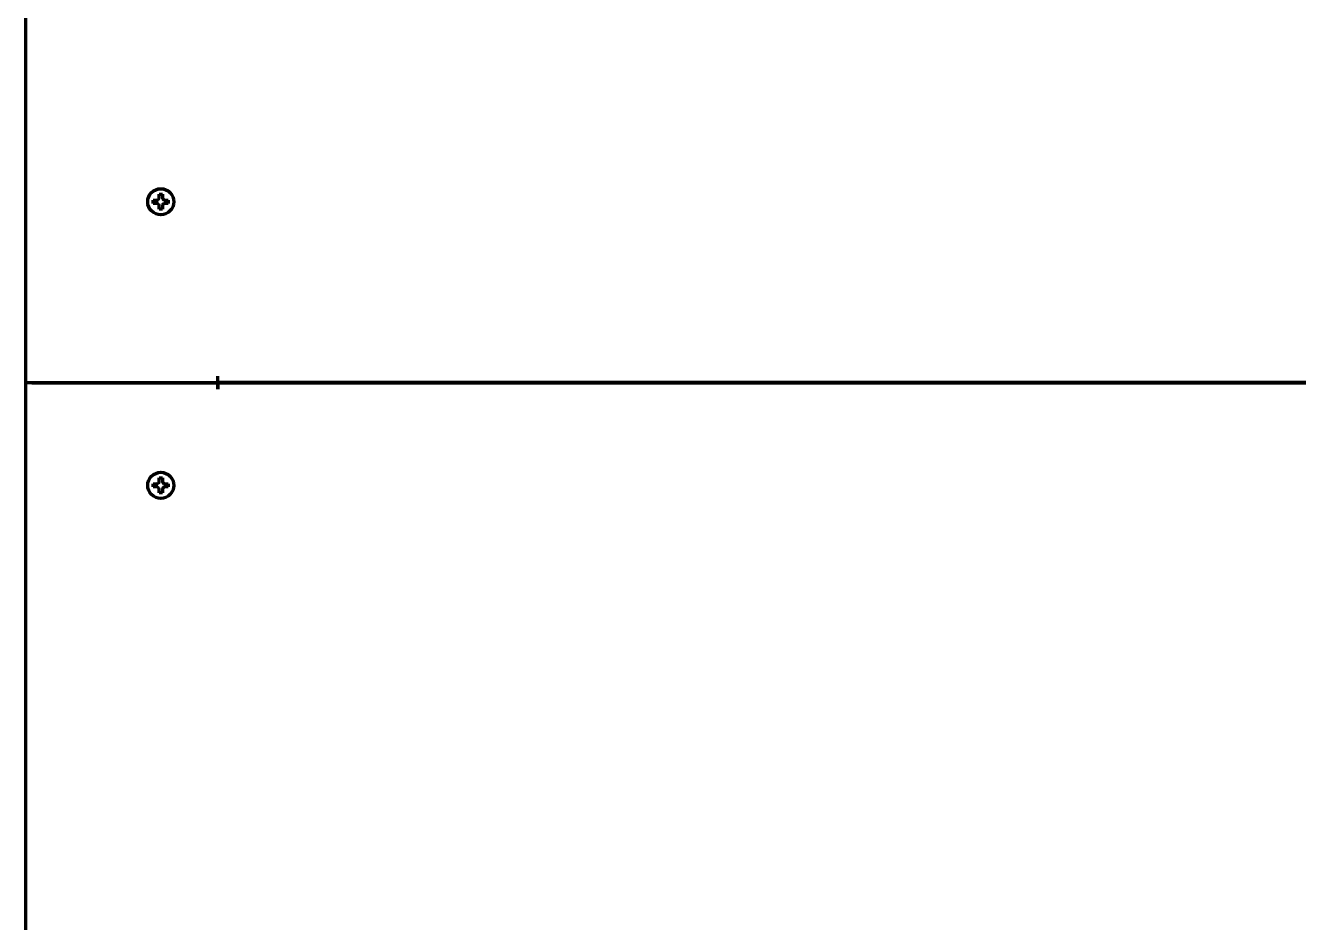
# Model space of a CAD drawing. Header units: inches. Extents: x -3077 to 7201, y 316 to 5463.
# Drawn here: x 2817.4 to 3207.9, y 666.4 to 941.7 of the extents above; entities that cross this region are included whole.
import ezdxf

# ---------------------------------------------------------------- set-up
doc = ezdxf.new("R2010")
doc.units = ezdxf.units.IN

msp = doc.modelspace()

# ---------------------------------------------------------------- linework, layer by layer
at = {"linetype": 'Continuous', "lineweight": 70}
for p, q in [((2817.35, 1318.9), (2817.35, 832.1)), ((2856.55, 887.6), (2856.55, 888.1)), ((2856.55, 887.1), (2856.55, 887.6)), ((2861.15, 888.1), (2861.15, 887.6)), ((2861.15, 887.6), (2861.15, 887.1)), ((2817.35, 832.1), (2819.35, 832.1)), ((2819.35, 832.07), (2817.35, 832.07)), ((2817.35, 832.07), (2817.35, 496.9)), ((2818.85, 832.08), (2818.85, 832.1)), ((2819.35, 832.1), (2876.33, 832.1)), ((2819.35, 832.07), (2876.33, 832.07)), ((2874.85, 832.07), (2874.85, 832.11)), ((2876.33, 832.1), (2876.33, 834.1)), ((2876.33, 834.1), (2876.35, 834.1)), ((2876.33, 830.07), (2876.33, 832.07)), ((2876.35, 832.1), (2876.35, 834.1)), ((3653.35, 832.1), (2876.35, 832.1)), ((2876.35, 832.1), (2876.35, 832.07)), ((2876.35, 832.07), (2876.35, 830.07)), ((2876.35, 832.07), (3653.35, 832.07)), ((2876.33, 830.07), (2876.35, 830.07)), ((2856.55, 800.57), (2856.55, 801.07)), ((2856.55, 800.07), (2856.55, 800.57)), ((2861.15, 801.07), (2861.15, 800.57)), ((2861.15, 800.57), (2861.15, 800.07))]:
    msp.add_line(p, q, dxfattribs=at)
for centre in [(2858.85, 887.6), (2858.85, 800.57)]:
    msp.add_circle(centre, 4, dxfattribs=at)
for points in [[(2856.55, 888.1), (2856.76, 888.1), (2856.96, 888.1), (2857.29, 888.1), (2857.4, 888.1), (2857.62, 888.1), (2857.74, 888.1), (2857.85, 888.1)], [(2858.35, 885.3), (2858.35, 885.5), (2858.35, 885.71), (2858.35, 886.04), (2858.35, 886.15), (2858.35, 886.37), (2858.35, 886.49), (2858.35, 886.6)], [(2859.35, 889.9), (2859.35, 889.7), (2859.35, 889.49), (2859.35, 889.16), (2859.35, 889.05), (2859.35, 888.83), (2859.35, 888.72), (2859.35, 888.6)], [(2861.15, 887.1), (2860.95, 887.1), (2860.74, 887.1), (2860.41, 887.1), (2860.3, 887.1), (2860.08, 887.1), (2859.97, 887.1), (2859.85, 887.1)], [(2856.55, 801.07), (2856.76, 801.07), (2856.96, 801.07), (2857.29, 801.07), (2857.4, 801.07), (2857.62, 801.07), (2857.74, 801.07), (2857.85, 801.07)], [(2859.35, 802.87), (2859.35, 802.66), (2859.35, 802.45), (2859.35, 802.13), (2859.35, 802.02), (2859.35, 801.79), (2859.35, 801.68), (2859.35, 801.57)], [(2858.35, 798.27), (2858.35, 798.47), (2858.35, 798.68), (2858.35, 799), (2858.35, 799.11), (2858.35, 799.34), (2858.35, 799.45), (2858.35, 799.57)], [(2861.15, 800.07), (2860.95, 800.07), (2860.74, 800.07), (2860.41, 800.07), (2860.3, 800.07), (2860.08, 800.07), (2859.97, 800.07), (2859.85, 800.07)]]:
    msp.add_open_spline(points, degree=3, knots=[0, 0, 0, 0, 0.5, 0.5, 0.75, 0.75, 1, 1, 1, 1], dxfattribs=at)
for points in [[(2857.85, 887.1), (2857.8, 887.1), (2857.69, 887.1), (2857.53, 887.1), (2857.37, 887.1), (2857.21, 887.1), (2857.06, 887.1), (2856.91, 887.1), (2856.74, 887.1), (2856.62, 887.1), (2856.55, 887.1)], [(2857.85, 888.1), (2857.88, 888.12), (2857.92, 888.17), (2857.99, 888.24), (2858.07, 888.31), (2858.14, 888.39), (2858.21, 888.46), (2858.28, 888.53), (2858.33, 888.58), (2858.35, 888.6)], [(2858.35, 886.6), (2858.33, 886.63), (2858.27, 886.68), (2858.2, 886.75), (2858.13, 886.82), (2858.06, 886.89), (2857.99, 886.96), (2857.92, 887.03), (2857.88, 887.08), (2857.85, 887.1)], [(2858.35, 888.6), (2858.35, 888.66), (2858.35, 888.76), (2858.35, 888.92), (2858.35, 889.08), (2858.35, 889.24), (2858.35, 889.39), (2858.35, 889.55), (2858.35, 889.71), (2858.35, 889.84), (2858.35, 889.9)], [(2858.35, 889.9), (2858.52, 889.9), (2858.85, 889.9), (2859.19, 889.9), (2859.35, 889.9)], [(2859.35, 888.6), (2859.38, 888.57), (2859.43, 888.52), (2859.5, 888.45), (2859.57, 888.38), (2859.65, 888.31), (2859.71, 888.24), (2859.78, 888.17), (2859.83, 888.12), (2859.85, 888.1)], [(2859.85, 887.1), (2859.83, 887.08), (2859.78, 887.03), (2859.71, 886.96), (2859.64, 886.89), (2859.57, 886.82), (2859.5, 886.74), (2859.42, 886.67), (2859.38, 886.62), (2859.35, 886.6)], [(2859.35, 886.6), (2859.35, 886.55), (2859.35, 886.44), (2859.35, 886.28), (2859.35, 886.12), (2859.35, 885.96), (2859.35, 885.81), (2859.35, 885.65), (2859.35, 885.49), (2859.35, 885.36), (2859.35, 885.3)], [(2859.85, 888.1), (2859.91, 888.1), (2860.01, 888.1), (2860.18, 888.1), (2860.34, 888.1), (2860.49, 888.1), (2860.64, 888.1), (2860.8, 888.1), (2860.96, 888.1), (2861.09, 888.1), (2861.15, 888.1)], [(2859.35, 885.3), (2859.19, 885.3), (2858.85, 885.3), (2858.52, 885.3), (2858.35, 885.3)], [(2857.85, 801.07), (2857.88, 801.09), (2857.92, 801.14), (2857.99, 801.21), (2858.07, 801.28), (2858.14, 801.35), (2858.21, 801.42), (2858.28, 801.49), (2858.33, 801.54), (2858.35, 801.57)], [(2858.35, 801.57), (2858.35, 801.62), (2858.35, 801.73), (2858.35, 801.89), (2858.35, 802.05), (2858.35, 802.2), (2858.35, 802.36), (2858.35, 802.51), (2858.35, 802.68), (2858.35, 802.8), (2858.35, 802.87)], [(2858.35, 802.87), (2858.52, 802.87), (2858.85, 802.87), (2859.19, 802.87), (2859.35, 802.87)], [(2859.35, 801.57), (2859.38, 801.54), (2859.43, 801.49), (2859.5, 801.41), (2859.57, 801.34), (2859.65, 801.27), (2859.71, 801.2), (2859.78, 801.13), (2859.83, 801.09), (2859.85, 801.07)], [(2859.85, 801.07), (2859.91, 801.07), (2860.01, 801.07), (2860.18, 801.07), (2860.34, 801.07), (2860.49, 801.07), (2860.64, 801.07), (2860.8, 801.07), (2860.96, 801.07), (2861.09, 801.07), (2861.15, 801.07)], [(2857.85, 800.07), (2857.8, 800.07), (2857.69, 800.07), (2857.53, 800.07), (2857.37, 800.07), (2857.21, 800.07), (2857.06, 800.07), (2856.91, 800.07), (2856.74, 800.07), (2856.62, 800.07), (2856.55, 800.07)], [(2858.35, 799.57), (2858.33, 799.59), (2858.27, 799.64), (2858.2, 799.72), (2858.13, 799.79), (2858.06, 799.86), (2857.99, 799.93), (2857.92, 800), (2857.88, 800.04), (2857.85, 800.07)], [(2859.35, 798.27), (2859.19, 798.27), (2858.85, 798.27), (2858.52, 798.27), (2858.35, 798.27)], [(2859.85, 800.07), (2859.83, 800.04), (2859.78, 799.99), (2859.71, 799.92), (2859.64, 799.85), (2859.57, 799.78), (2859.5, 799.71), (2859.42, 799.64), (2859.38, 799.59), (2859.35, 799.57)], [(2859.35, 799.57), (2859.35, 799.51), (2859.35, 799.4), (2859.35, 799.24), (2859.35, 799.08), (2859.35, 798.93), (2859.35, 798.78), (2859.35, 798.62), (2859.35, 798.45), (2859.35, 798.33), (2859.35, 798.27)]]:
    msp.add_open_spline(points, degree=3, dxfattribs=at)

doc.saveas('drawing.dxf')
